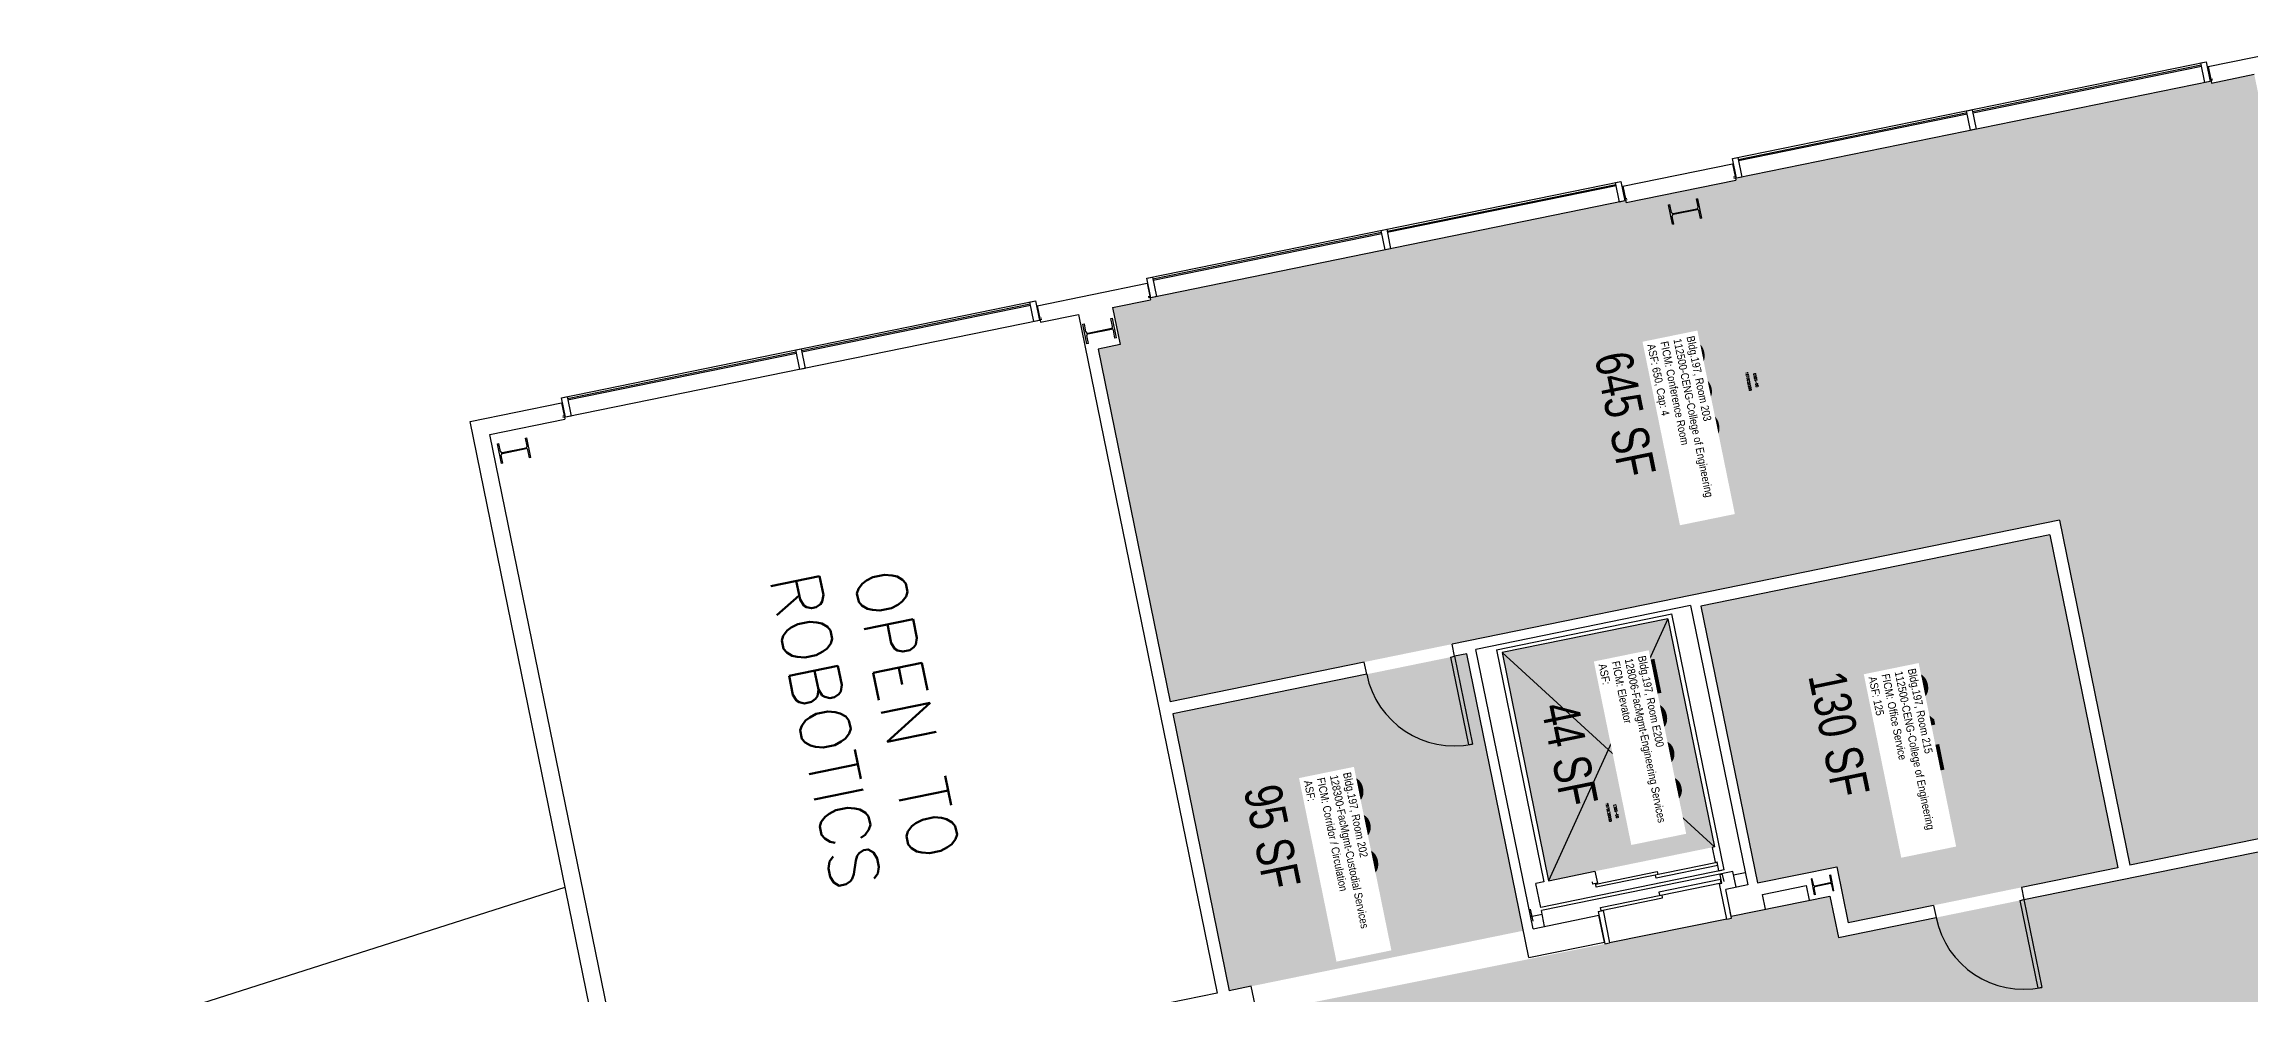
# Model space of a CAD drawing. Header units: inches. Extents: x 69200290 to 69203202, y 27682282 to 27684146.
# Drawn here: x 69200929 to 69201815, y 27683622 to 27684003 of the extents above; entities that cross this region are included whole.
import ezdxf
from ezdxf.enums import TextEntityAlignment as Align

# ---------------------------------------------------------------- set-up
doc = ezdxf.new("R2010")
doc.units = ezdxf.units.IN
doc.header["$LTSCALE"] = 10
doc.header["$MEASUREMENT"] = 0
doc.layers.get('0').update_dxf_attribs({"linetype": 'CONTINUOUS'})
for name, color, linetype in [('A-DOOR', 2, 'CONTINUOUS'), ('A-FLOR', 3, 'CONTINUOUS'), ('A-GLAZ', 1, 'CONTINUOUS'), ('A-IDEN-RNUM', 7, 'CONTINUOUS'), ('A-IDEN-SNUM', 4, 'CONTINUOUS'), ('A-IDEN-TEXT', 4, 'CONTINUOUS'), ('A-IDEN-VNUM', 4, 'CONTINUOUS'), ('A-ROOF', 2, 'CONTINUOUS'), ('A-WALL', 5, 'CONTINUOUS'), ('AREA-TEXT', 3, 'CONTINUOUS'), ('Rooms-Category-Color', 7, 'CONTINUOUS'), ('Rooms-College-Color', 7, 'CONTINUOUS'), ('Rooms-Department-Color', 7, 'CONTINUOUS'), ('Rooms-Division-Color', 7, 'CONTINUOUS'), ('Rooms-Information', 7, 'CONTINUOUS')]:
    doc.layers.add(name, color=color, linetype=linetype)
doc.styles.add('Annotative', font='arial.ttf')
doc.styles.add('CP_AREA', font='arial.ttf', dxfattribs={"height": 15})
doc.styles.add('CP_ROOMVNUMBER', font='arial.ttf', dxfattribs={"width": 0.85, "height": 0.075})
doc.styles.add('ROOMSNUMBER', font='TXT.SHX', dxfattribs={"height": 1})

# ---------------------------------------------------------------- blocks, each defined once
blk = doc.blocks.new('W12x45')
for p, q in [((-4.0225, 5.455), (-4.0225, 6.03)), ((-4.0225, 6.03), (4.0225, 6.03)), ((-4.0225, 5.455), (-0.7675, 5.455)), ((-0.1675, 4.855), (-0.1675, -4.855)), ((0.1675, 4.855), (0.1675, -4.855)), ((0.7675, 5.455), (4.0225, 5.455)), ((4.0225, 6.03), (4.0225, 5.455)), ((-4.0225, -6.03), (-4.0225, -5.455)), ((-4.0225, -5.455), (-0.7675, -5.455)), ((-4.0225, -6.03), (4.0225, -6.03)), ((0.7675, -5.455), (4.0225, -5.455)), ((4.0225, -5.455), (4.0225, -6.03))]:
    blk.add_line(p, q)
for centre, start, end in [((-0.7675, 4.855), 0, 90), ((0.7675, 4.855), 90, 180), ((-0.7675, -4.855), 270, 0), ((0.7675, -4.855), 180, 270)]:
    blk.add_arc(centre, 0.6, start, end)
blk = doc.blocks.new('W8x24')
for p, q in [((-3.2475, 3.565), (-3.2475, 3.965)), ((-3.2475, 3.965), (3.2475, 3.965)), ((-3.2475, 3.565), (-0.5225, 3.565)), ((-0.1225, -3.165), (-0.1225, 3.165)), ((0.1225, -3.165), (0.1225, 3.165)), ((0.5225, 3.565), (3.2475, 3.565)), ((3.2475, 3.565), (3.2475, 3.965)), ((-3.2475, -3.965), (-3.2475, -3.565)), ((-0.5225, -3.565), (-3.2475, -3.565)), ((-3.2475, -3.965), (3.2475, -3.965)), ((0.5225, -3.565), (3.2475, -3.565)), ((3.2475, -3.565), (3.2475, -3.965))]:
    blk.add_line(p, q)
for centre, start, end in [((-0.5225, 3.165), 0, 90), ((0.5225, 3.165), 90, 180), ((-0.5225, -3.165), 270, 0), ((0.5225, -3.165), 180, 270)]:
    blk.add_arc(centre, 0.4, start, end)

msp = doc.modelspace()

# ---------------------------------------------------------------- hatches: boundary and pattern name
at = {"layer": 'Rooms-Category-Color', "true_color": 0xfa9ba3}
for points in [[(69201352.33, 27683880.78), (69201361.15, 27683882.58), (69201358.1, 27683897.52), (69201373.28, 27683900.62), (69201373.5, 27683901.43), (69201564.19, 27683940.38), (69201564.34, 27683939.64), (69201608.43, 27683948.65), (69201608.65, 27683949.46), (69201799.34, 27683988.4), (69201799.49, 27683987.66), (69201816.63, 27683991.17), (69201819.68, 27683976.22), (69201822.13, 27683976.72), (69201874.56, 27683720.02), (69201872.11, 27683719.52), (69201876.91, 27683696.01), (69201766.68, 27683673.5), (69201738.37, 27683812.14), (69201381.24, 27683739.2)], [(69201594.37, 27683777.62), (69201734.47, 27683806.24), (69201761.78, 27683672.53), (69201653.52, 27683650.39), (69201648.92, 27683672.92), (69201617.08, 27683666.42)]]:
    msp.add_hatch(color=21, dxfattribs=at).paths.add_polyline_path(points)
at = {"layer": 'Rooms-Category-Color', "true_color": 0xadadad}
for points in [[(69202358.98, 27683789.36), (69202274.23, 27683772.05), (69202270.63, 27683789.67), (69202229.48, 27683781.27), (69202228.88, 27683784.21), (69202119.73, 27683761.93), (69202120.33, 27683758.99), (69202108.4, 27683756.55), (69202107.8, 27683759.49), (69201996.18, 27683736.71), (69202000.38, 27683716.12), (69201649.62, 27683644.49), (69201646.22, 27683661.14), (69201606.48, 27683653.03), (69201606.63, 27683652.29), (69201555.74, 27683641.9), (69201375.8, 27683605.92), (69201375.9, 27683605.43), (69201324.95, 27683595.02), (69201258.23, 27683581.91), (69201258.33, 27683581.42), (69201207.38, 27683571.01), (69201173.48, 27683564.6), (69201204.59, 27683412.24), (69201376.04, 27683449.81), (69201672.92, 27683510.44), (69201676.32, 27683493.75), (69201916.37, 27683542.77), (69201912.96, 27683559.46), (69202024.66, 27683582.27), (69202028.26, 27683564.64), (69202098.8, 27683579.04), (69202099.4, 27683576.1), (69202143.4, 27683585.09), (69202142.8, 27683588.03), (69202154.74, 27683590.47), (69202155.34, 27683587.53), (69202305.64, 27683618.22), (69202301.44, 27683638.8), (69202386.19, 27683656.11)], [(69201514.5, 27683758.89), (69201581.12, 27683772.5), (69201599.83, 27683680.89), (69201533.21, 27683667.28)], [(69201382.24, 27683734.3), (69201404.95, 27683623.1), (69201523.02, 27683647.21), (69201500.31, 27683758.41)]]:
    msp.add_hatch(color=253, dxfattribs=at).paths.add_polyline_path(points)
at = {"layer": 'Rooms-College-Color', "true_color": 0x99d7b2}
for points in [[(69201352.33, 27683880.78), (69201361.15, 27683882.58), (69201358.1, 27683897.52), (69201373.28, 27683900.62), (69201373.5, 27683901.43), (69201564.19, 27683940.38), (69201564.34, 27683939.64), (69201608.43, 27683948.65), (69201608.65, 27683949.46), (69201799.34, 27683988.4), (69201799.49, 27683987.66), (69201816.63, 27683991.17), (69201819.68, 27683976.22), (69201822.13, 27683976.72), (69201874.56, 27683720.02), (69201872.11, 27683719.52), (69201876.91, 27683696.01), (69201766.68, 27683673.5), (69201738.37, 27683812.14), (69201381.24, 27683739.2)], [(69201594.37, 27683777.62), (69201734.47, 27683806.24), (69201761.78, 27683672.53), (69201653.52, 27683650.39), (69201648.92, 27683672.92), (69201617.08, 27683666.42)]]:
    msp.add_hatch(color=73, dxfattribs=at).paths.add_polyline_path(points)
at = {"layer": 'Rooms-College-Color', "true_color": 0xadadad}
for points in [[(69202358.98, 27683789.36), (69202274.23, 27683772.05), (69202270.63, 27683789.67), (69202229.48, 27683781.27), (69202228.88, 27683784.21), (69202119.73, 27683761.93), (69202120.33, 27683758.99), (69202108.4, 27683756.55), (69202107.8, 27683759.49), (69201996.18, 27683736.71), (69202000.38, 27683716.12), (69201649.62, 27683644.49), (69201646.22, 27683661.14), (69201606.48, 27683653.03), (69201606.63, 27683652.29), (69201555.74, 27683641.9), (69201375.8, 27683605.92), (69201375.9, 27683605.43), (69201324.95, 27683595.02), (69201258.23, 27683581.91), (69201258.33, 27683581.42), (69201207.38, 27683571.01), (69201173.48, 27683564.6), (69201204.59, 27683412.24), (69201376.04, 27683449.81), (69201672.92, 27683510.44), (69201676.32, 27683493.75), (69201916.37, 27683542.77), (69201912.96, 27683559.46), (69202024.66, 27683582.27), (69202028.26, 27683564.64), (69202098.8, 27683579.04), (69202099.4, 27683576.1), (69202143.4, 27683585.09), (69202142.8, 27683588.03), (69202154.74, 27683590.47), (69202155.34, 27683587.53), (69202305.64, 27683618.22), (69202301.44, 27683638.8), (69202386.19, 27683656.11)], [(69201514.5, 27683758.89), (69201581.12, 27683772.5), (69201599.83, 27683680.89), (69201533.21, 27683667.28)], [(69201382.24, 27683734.3), (69201404.95, 27683623.1), (69201523.02, 27683647.21), (69201500.31, 27683758.41)]]:
    msp.add_hatch(color=253, dxfattribs=at).paths.add_polyline_path(points)
at = {"layer": 'Rooms-Department-Color', "true_color": 0x99d7b2}
for points in [[(69201352.33, 27683880.78), (69201361.15, 27683882.58), (69201358.1, 27683897.52), (69201373.28, 27683900.62), (69201373.5, 27683901.43), (69201564.19, 27683940.38), (69201564.34, 27683939.64), (69201608.43, 27683948.65), (69201608.65, 27683949.46), (69201799.34, 27683988.4), (69201799.49, 27683987.66), (69201816.63, 27683991.17), (69201819.68, 27683976.22), (69201822.13, 27683976.72), (69201874.56, 27683720.02), (69201872.11, 27683719.52), (69201876.91, 27683696.01), (69201766.68, 27683673.5), (69201738.37, 27683812.14), (69201381.24, 27683739.2)], [(69201594.37, 27683777.62), (69201734.47, 27683806.24), (69201761.78, 27683672.53), (69201653.52, 27683650.39), (69201648.92, 27683672.92), (69201617.08, 27683666.42)]]:
    msp.add_hatch(color=73, dxfattribs=at).paths.add_polyline_path(points)
at = {"layer": 'Rooms-Department-Color', "true_color": 0xacacac}
for points in [[(69202358.98, 27683789.36), (69202274.23, 27683772.05), (69202270.63, 27683789.67), (69202229.48, 27683781.27), (69202228.88, 27683784.21), (69202119.73, 27683761.93), (69202120.33, 27683758.99), (69202108.4, 27683756.55), (69202107.8, 27683759.49), (69201996.18, 27683736.71), (69202000.38, 27683716.12), (69201649.62, 27683644.49), (69201646.22, 27683661.14), (69201606.48, 27683653.03), (69201606.63, 27683652.29), (69201555.74, 27683641.9), (69201375.8, 27683605.92), (69201375.9, 27683605.43), (69201324.95, 27683595.02), (69201258.23, 27683581.91), (69201258.33, 27683581.42), (69201207.38, 27683571.01), (69201173.48, 27683564.6), (69201204.59, 27683412.24), (69201376.04, 27683449.81), (69201672.92, 27683510.44), (69201676.32, 27683493.75), (69201916.37, 27683542.77), (69201912.96, 27683559.46), (69202024.66, 27683582.27), (69202028.26, 27683564.64), (69202098.8, 27683579.04), (69202099.4, 27683576.1), (69202143.4, 27683585.09), (69202142.8, 27683588.03), (69202154.74, 27683590.47), (69202155.34, 27683587.53), (69202305.64, 27683618.22), (69202301.44, 27683638.8), (69202386.19, 27683656.11)], [(69201514.5, 27683758.89), (69201581.12, 27683772.5), (69201599.83, 27683680.89), (69201533.21, 27683667.28)], [(69201382.24, 27683734.3), (69201404.95, 27683623.1), (69201523.02, 27683647.21), (69201500.31, 27683758.41)]]:
    msp.add_hatch(color=253, dxfattribs=at).paths.add_polyline_path(points)
at = {"layer": 'Rooms-Division-Color', "true_color": 0x99d7b2}
for points in [[(69201352.33, 27683880.78), (69201361.15, 27683882.58), (69201358.1, 27683897.52), (69201373.28, 27683900.62), (69201373.5, 27683901.43), (69201564.19, 27683940.38), (69201564.34, 27683939.64), (69201608.43, 27683948.65), (69201608.65, 27683949.46), (69201799.34, 27683988.4), (69201799.49, 27683987.66), (69201816.63, 27683991.17), (69201819.68, 27683976.22), (69201822.13, 27683976.72), (69201874.56, 27683720.02), (69201872.11, 27683719.52), (69201876.91, 27683696.01), (69201766.68, 27683673.5), (69201738.37, 27683812.14), (69201381.24, 27683739.2)], [(69201594.37, 27683777.62), (69201734.47, 27683806.24), (69201761.78, 27683672.53), (69201653.52, 27683650.39), (69201648.92, 27683672.92), (69201617.08, 27683666.42)]]:
    msp.add_hatch(color=73, dxfattribs=at).paths.add_polyline_path(points)
at = {"layer": 'Rooms-Division-Color', "true_color": 0xadadad}
for points in [[(69202358.98, 27683789.36), (69202274.23, 27683772.05), (69202270.63, 27683789.67), (69202229.48, 27683781.27), (69202228.88, 27683784.21), (69202119.73, 27683761.93), (69202120.33, 27683758.99), (69202108.4, 27683756.55), (69202107.8, 27683759.49), (69201996.18, 27683736.71), (69202000.38, 27683716.12), (69201649.62, 27683644.49), (69201646.22, 27683661.14), (69201606.48, 27683653.03), (69201606.63, 27683652.29), (69201555.74, 27683641.9), (69201375.8, 27683605.92), (69201375.9, 27683605.43), (69201324.95, 27683595.02), (69201258.23, 27683581.91), (69201258.33, 27683581.42), (69201207.38, 27683571.01), (69201173.48, 27683564.6), (69201204.59, 27683412.24), (69201376.04, 27683449.81), (69201672.92, 27683510.44), (69201676.32, 27683493.75), (69201916.37, 27683542.77), (69201912.96, 27683559.46), (69202024.66, 27683582.27), (69202028.26, 27683564.64), (69202098.8, 27683579.04), (69202099.4, 27683576.1), (69202143.4, 27683585.09), (69202142.8, 27683588.03), (69202154.74, 27683590.47), (69202155.34, 27683587.53), (69202305.64, 27683618.22), (69202301.44, 27683638.8), (69202386.19, 27683656.11)], [(69201514.5, 27683758.89), (69201581.12, 27683772.5), (69201599.83, 27683680.89), (69201533.21, 27683667.28)], [(69201382.24, 27683734.3), (69201404.95, 27683623.1), (69201523.02, 27683647.21), (69201500.31, 27683758.41)]]:
    msp.add_hatch(color=253, dxfattribs=at).paths.add_polyline_path(points)

# ---------------------------------------------------------------- linework, layer by layer
at = {"layer": 'A-DOOR'}
for points in [[(69201493.94, 27683757.11), (69201495.41, 27683757.41), (69201502.61, 27683722.14), (69201501.14, 27683721.84)], [(69201722.62, 27683659.39), (69201724.09, 27683659.69), (69201731.29, 27683624.42), (69201729.82, 27683624.12)]]:
    msp.add_lwpolyline(points, close=True, dxfattribs=at)
for centre in [(69201495.41, 27683757.41), (69201724.09, 27683659.69)]:
    msp.add_arc(centre, 36, 191.54242, 281.54242, dxfattribs=at)
at = {"layer": 'A-FLOR'}
for p, q in [((69201512.21, 27683760.08), (69201582.76, 27683774.49)), ((69201581.12, 27683772.5), (69201514.5, 27683758.89)), ((69201581.12, 27683772.5), (69201533.21, 27683667.28)), ((69201581.12, 27683772.5), (69201599.83, 27683680.89)), ((69201603.77, 27683671.61), (69201582.76, 27683774.49)), ((69201512.21, 27683760.08), (69201531.25, 27683666.88)), ((69201599.83, 27683680.89), (69201514.5, 27683758.89)), ((69201514.5, 27683758.89), (69201533.21, 27683667.28)), ((69201600.86, 27683674.59), (69201552.36, 27683664.69)), ((69201601.11, 27683673.37), (69201576.37, 27683668.31)), ((69201599.83, 27683680.89), (69201598.85, 27683680.69)), ((69201598.85, 27683680.69), (69201600.08, 27683674.69)), ((69201600.08, 27683674.69), (69201600.84, 27683674.84)), ((69201601.57, 27683671.29), (69201600.84, 27683674.84)), ((69201601.11, 27683673.37), (69201600.86, 27683674.59)), ((69201531.25, 27683666.88), (69201528.06, 27683666.23)), ((69201530.04, 27683656.55), (69201528.06, 27683666.23)), ((69201603.77, 27683671.61), (69201530.04, 27683656.55)), ((69201607.2, 27683671.04), (69201530.29, 27683655.33)), ((69201533.21, 27683667.28), (69201551.82, 27683671.08)), ((69201550.64, 27683666.88), (69201550.84, 27683665.91)), ((69201552.8, 27683666.31), (69201550.84, 27683665.91)), ((69201551.82, 27683671.08), (69201552.8, 27683666.31)), ((69201552.11, 27683665.91), (69201576.85, 27683670.96)), ((69201552.36, 27683664.69), (69201552.11, 27683665.91)), ((69201554.01, 27683656.6), (69201602.51, 27683666.51)), ((69201576.37, 27683668.31), (69201576.12, 27683669.54)), ((69201576.85, 27683670.96), (69201577.1, 27683669.74)), ((69201602.26, 27683667.73), (69201577.52, 27683662.68)), ((69201601.57, 27683671.29), (69201602.76, 27683671.53)), ((69201602.51, 27683666.51), (69201602.26, 27683667.73)), ((69201608.5, 27683664.67), (69201607.2, 27683671.04)), ((69201612.16, 27683670.52), (69201607.5, 27683669.57)), ((69201525.83, 27683655.93), (69201526.83, 27683651.03)), ((69201554.26, 27683655.38), (69201554.01, 27683656.6)), ((69201554.26, 27683655.38), (69201579, 27683660.43)), ((69201577.52, 27683662.68), (69201577.77, 27683661.45)), ((69201579, 27683660.43), (69201578.75, 27683661.65)), ((69201525.94, 27683652.91), (69201530.59, 27683653.86)), ((69201531.59, 27683648.96), (69201530.29, 27683655.33)), ((69201604.73, 27683651.91), (69201557.7, 27683642.3))]:
    msp.add_line(p, q, dxfattribs=at)
at = {"layer": 'A-GLAZ'}
for p, q in [((69201607.05, 27683957.29), (69201797.37, 27683996.16)), ((69201703.46, 27683976.22), (69201795.31, 27683994.98)), ((69201703.56, 27683975.73), (69201795.41, 27683994.49)), ((69201798.97, 27683988.32), (69201608.65, 27683949.46)), ((69201609.4, 27683957.01), (69201701.25, 27683975.77)), ((69201609.5, 27683956.52), (69201701.35, 27683975.28)), ((69201371.9, 27683909.27), (69201562.22, 27683948.14)), ((69201563.82, 27683940.3), (69201373.5, 27683901.43)), ((69201468.31, 27683928.2), (69201560.17, 27683946.96)), ((69201468.41, 27683927.71), (69201560.27, 27683946.47)), ((69201374.25, 27683908.99), (69201466.11, 27683927.75)), ((69201374.35, 27683908.5), (69201466.21, 27683927.26)), ((69201136.75, 27683861.25), (69201327.07, 27683900.12)), ((69201233.17, 27683880.17), (69201325.02, 27683898.93)), ((69201233.27, 27683879.68), (69201325.12, 27683898.44)), ((69201328.68, 27683892.28), (69201138.35, 27683853.41)), ((69201139.11, 27683860.96), (69201230.96, 27683879.72)), ((69201139.21, 27683860.48), (69201231.06, 27683879.23))]:
    msp.add_line(p, q, dxfattribs=at)
at = {"layer": 'A-ROOF'}
msp.add_line((69200290.18, 27683394.35), (69201138.24, 27683664.68), dxfattribs=at)
at = {"layer": 'A-WALL'}
for p, q in [((69201798.13, 27683994.28), (69201842.22, 27684003.28)), ((69201798.13, 27683994.28), (69201799.19, 27683989.13)), ((69201798.13, 27683994.28), (69201799.19, 27683989.13)), ((69201799.8, 27683989.26), (69201799.19, 27683989.13)), ((69201799.9, 27683988.77), (69201799.29, 27683988.64)), ((69201799.29, 27683988.64), (69201799.49, 27683987.66)), ((69201799.49, 27683987.66), (69201816.63, 27683991.17)), ((69201562.99, 27683946.26), (69201607.08, 27683955.26)), ((69201564.34, 27683939.64), (69201608.43, 27683948.65)), ((69201607.08, 27683955.26), (69201608.13, 27683950.12)), ((69201607.52, 27683949.99), (69201608.13, 27683950.12)), ((69201607.62, 27683949.5), (69201608.23, 27683949.63)), ((69201608.23, 27683949.63), (69201608.43, 27683948.65)), ((69201562.99, 27683946.26), (69201564.04, 27683941.11)), ((69201564.65, 27683941.24), (69201564.04, 27683941.11)), ((69201564.75, 27683940.75), (69201564.14, 27683940.62)), ((69201564.14, 27683940.62), (69201564.34, 27683939.64)), ((69201327.84, 27683898.23), (69201371.93, 27683907.24)), ((69201371.93, 27683907.24), (69201372.98, 27683902.09)), ((69201327.84, 27683898.23), (69201328.89, 27683893.09)), ((69201358.1, 27683897.52), (69201373.28, 27683900.62)), ((69201358.1, 27683897.52), (69201361.15, 27683882.58)), ((69201372.37, 27683901.97), (69201372.98, 27683902.09)), ((69201372.47, 27683901.48), (69201373.08, 27683901.6)), ((69201373.08, 27683901.6), (69201373.28, 27683900.62)), ((69201329.5, 27683893.21), (69201328.89, 27683893.09)), ((69201329.6, 27683892.72), (69201328.99, 27683892.6)), ((69201328.99, 27683892.6), (69201329.19, 27683891.62)), ((69201329.19, 27683891.62), (69201344.38, 27683894.72)), ((69201344.38, 27683894.72), (69201400.06, 27683622.1)), ((69201361.15, 27683882.58), (69201352.33, 27683880.78)), ((69201352.33, 27683880.78), (69201381.24, 27683739.2)), ((69201100.04, 27683851.71), (69201136.79, 27683859.21)), ((69201159.27, 27683561.7), (69201100.04, 27683851.71)), ((69201108.01, 27683846.45), (69201138.14, 27683852.6)), ((69201136.79, 27683859.21), (69201137.84, 27683854.07)), ((69201137.22, 27683853.95), (69201137.84, 27683854.07)), ((69201137.32, 27683853.46), (69201137.94, 27683853.58)), ((69201137.94, 27683853.58), (69201138.14, 27683852.6)), ((69201163.68, 27683573.83), (69201108.01, 27683846.45)), ((69201738.37, 27683812.14), (69201494.41, 27683762.31)), ((69201734.47, 27683806.24), (69201594.37, 27683777.62)), ((69201734.47, 27683806.24), (69201761.78, 27683672.53)), ((69201738.37, 27683812.14), (69201766.68, 27683673.53)), ((69201590.25, 27683777.8), (69201504.03, 27683760.19)), ((69201590.25, 27683777.8), (69201613.16, 27683665.62)), ((69201594.37, 27683777.62), (69201617.08, 27683666.42)), ((69201495.41, 27683757.41), (69201494.41, 27683762.31)), ((69201459.14, 27683755.11), (69201381.24, 27683739.2)), ((69201460.14, 27683750.21), (69201459.14, 27683755.11)), ((69201500.31, 27683758.41), (69201495.41, 27683757.41)), ((69201525.22, 27683636.43), (69201500.31, 27683758.41)), ((69201526.94, 27683648.01), (69201504.03, 27683760.19)), ((69201460.14, 27683750.21), (69201382.24, 27683734.3)), ((69201382.24, 27683734.3), (69201404.95, 27683623.1)), ((69201823.02, 27683685), (69201766.68, 27683673.5)), ((69201724.09, 27683659.69), (69201824.02, 27683680.1)), ((69201601.83, 27683666.11), (69201602.81, 27683666.31)), ((69201604.73, 27683651.91), (69201601.83, 27683666.11)), ((69201603.11, 27683669.82), (69201602.13, 27683669.62)), ((69201602.81, 27683666.31), (69201602.13, 27683669.62)), ((69201603.69, 27683667), (69201603.11, 27683669.82)), ((69201613.16, 27683665.62), (69201604.34, 27683663.82)), ((69201617.08, 27683666.42), (69201648.92, 27683672.92)), ((69201619.06, 27683661.72), (69201636.69, 27683665.32)), ((69201636.69, 27683665.32), (69201637.89, 27683659.44)), ((69201648.92, 27683672.92), (69201653.52, 27683650.39)), ((69201761.79, 27683672.5), (69201723.08, 27683664.59)), ((69201723.08, 27683664.59), (69201724.09, 27683659.69)), ((69201606.54, 27683653.04), (69201604.34, 27683663.82)), ((69201606.54, 27683653.04), (69201646.22, 27683661.14)), ((69201620.26, 27683655.84), (69201619.06, 27683661.72)), ((69201646.22, 27683661.14), (69201649.62, 27683644.49)), ((69201687.81, 27683657.39), (69201653.52, 27683650.39)), ((69201687.81, 27683657.39), (69201688.81, 27683652.49)), ((69201526.94, 27683648.01), (69201553.39, 27683653.41)), ((69201553.09, 27683654.88), (69201555.05, 27683655.28)), ((69201553.09, 27683654.88), (69201555.74, 27683641.9)), ((69201555.59, 27683642.64), (69201553.39, 27683653.41)), ((69201555.05, 27683655.28), (69201557.7, 27683642.3)), ((69201604.73, 27683651.91), (69201606.63, 27683652.29)), ((69201606.63, 27683652.29), (69201606.13, 27683654.75)), ((69201649.62, 27683644.49), (69201688.81, 27683652.49)), ((69201525.22, 27683636.43), (69201555.59, 27683642.64)), ((69201555.74, 27683641.9), (69201557.7, 27683642.3)), ((69201400.06, 27683622.1), (69201373.85, 27683616.75)), ((69201413.77, 27683624.9), (69201404.95, 27683623.1)), ((69201415.97, 27683614.12), (69201413.77, 27683624.9))]:
    msp.add_line(p, q, dxfattribs=at)
for points in [[(69201796.76, 27683987.87), (69201795.16, 27683995.71), (69201797.37, 27683996.16), (69201798.97, 27683988.32)], [(69201702.71, 27683968.67), (69201701.1, 27683976.5), (69201703.31, 27683976.95), (69201704.91, 27683969.12)], [(69201608.65, 27683949.46), (69201607.05, 27683957.29), (69201609.25, 27683957.74), (69201610.85, 27683949.91)], [(69201561.62, 27683939.85), (69201560.02, 27683947.69), (69201562.22, 27683948.14), (69201563.82, 27683940.3)], [(69201467.56, 27683920.64), (69201465.96, 27683928.48), (69201468.16, 27683928.93), (69201469.76, 27683921.09)], [(69201373.5, 27683901.43), (69201371.9, 27683909.27), (69201374.1, 27683909.72), (69201375.7, 27683901.88)], [(69201326.47, 27683891.83), (69201324.87, 27683899.67), (69201327.07, 27683900.12), (69201328.68, 27683892.28)], [(69201232.41, 27683872.62), (69201230.81, 27683880.46), (69201233.02, 27683880.91), (69201234.62, 27683873.07)], [(69201138.35, 27683853.41), (69201136.75, 27683861.25), (69201138.96, 27683861.7), (69201140.56, 27683853.86)]]:
    msp.add_lwpolyline(points, close=True, dxfattribs=at)

# ---------------------------------------------------------------- block references
at = {"layer": 'A-WALL', "rotation": 101.5424241437197}
for name, p in [('W12x45', (69201588.03, 27683936.06)), ('W12x45', (69201352.89, 27683888.04)), ('W12x45', (69201117.74, 27683840.02)), ('W8x24', (69201643.26, 27683665.64))]:
    msp.add_blockref(name, p, dxfattribs=at)

# ---------------------------------------------------------------- texts
at = {"layer": 'A-IDEN-RNUM', "style": 'ROOMSNUMBER', "width": 0.85}
for s, p in [('0203-00', (69201615.42, 27683870.96)), ('0215-00', (69201668.87, 27683744.07)), ('0202-00', (69201451.98, 27683698.77)), ('E200-00', (69201559.24, 27683697.84))]:
    msp.add_text(s, height=1, rotation=281.54, dxfattribs=at).set_placement(p)
at = {"layer": 'A-IDEN-SNUM', "style": 'ROOMSNUMBER', "width": 0.85}
for s, p in [('1970020300', (69201612.25, 27683871.57)), ('1970021500', (69201665.7, 27683744.67)), ('1970020200', (69201448.8, 27683699.38)), ('1970E20000', (69201556.07, 27683698.44))]:
    msp.add_text(s, height=1, rotation=281.54, dxfattribs=at).set_placement(p)
at = {"layer": 'A-IDEN-TEXT', "insert": (69201259.17, 27683730.93), "char_height": 20, "width": 175.4588, "attachment_point": 5, "rotation": 281.54242, "style": 'Annotative'}
msp.add_mtext('{\\Fromans.shx;OPEN TO ROBOTICS}', dxfattribs=at)
at = {"layer": 'A-IDEN-VNUM', "style": 'CP_ROOMVNUMBER', "width": 0.85}
for s, p in [('203', (69201587.34, 27683862.71)), ('E200', (69201570.49, 27683725.76)), ('215', (69201677.13, 27683729.36)), ('202', (69201450.29, 27683687.66))]:
    msp.add_text(s, height=22.5, rotation=281.54242, dxfattribs=at).set_placement(p, align=Align.MIDDLE_CENTER)
at = {"layer": 'AREA-TEXT', "style": 'CP_AREA', "width": 0.75}
for s, p in [('645 SF', (69201564.03, 27683854.63)), ('130 SF', (69201649.88, 27683726.17)), ('44 SF', (69201541.68, 27683718.12)), ('95 SF', (69201422.24, 27683684.94))]:
    msp.add_text(s, height=15, rotation=281.54242, dxfattribs=at).set_placement(p, align=Align.MIDDLE_CENTER)

# ---------------------------------------------------------------- next in the draw order: texts
at = {"layer": 'Rooms-Information', "width": 72, "attachment_point": 7, "rotation": 281.54242, "style": 'CP_ROOMVNUMBER', "bg_fill": 3, "box_fill_scale": 1.5, "bg_fill_color": 256, "bg_fill_true_color": 13158600, "bg_fill_transparency": 0}
for s, insert, char_height in [('Bldg.197, Room 203^M^J112500-CENG-College of Engineering^M^JFICM: Conference Room^M^JASF: 650, Cap: 4', (69201571.86, 27683882.3), 3.21429), ('Bldg.197, Room E200^M^J128006-FacMgmt-Engineering Services^M^JFICM: Elevator^M^JASF: ', (69201553.22, 27683754.07), 3.2143), ('Bldg.197, Room 215^M^J112500-CENG-College of Engineering^M^JFICM: Office Service^M^JASF: 125', (69201661.64, 27683748.95), 3.2143), ('Bldg.197, Room 202^M^J128300-FacMgmt-Custodial Services^M^JFICM: Corridor / Circulation^M^JASF: ', (69201434.81, 27683707.25), 3.2143)]:
    msp.add_mtext(s, dxfattribs=dict(at, insert=insert, char_height=char_height))

doc.saveas('drawing.dxf')
